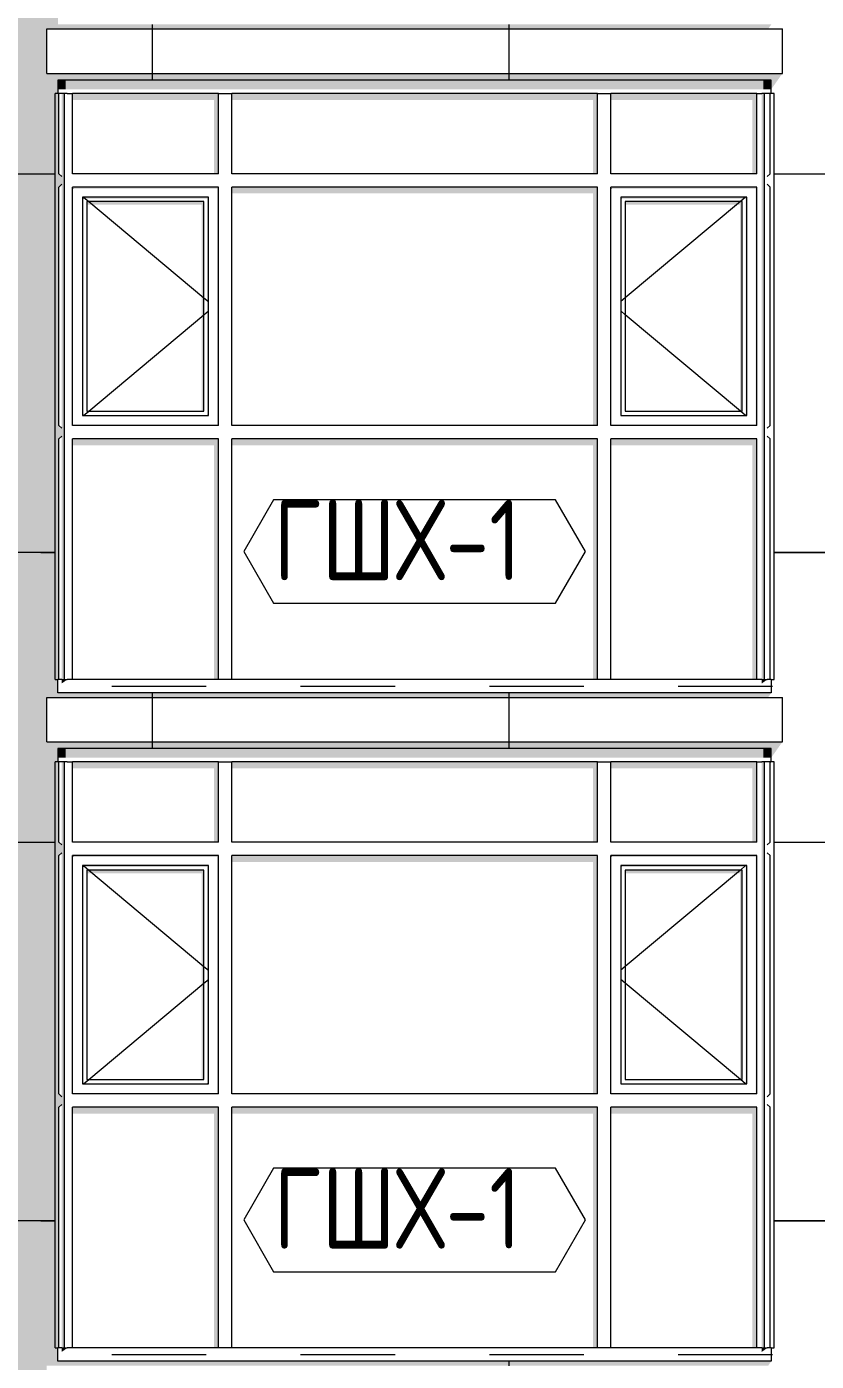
# Model space of a CAD drawing. Header units: millimetres. Extents: x 18162 to 7085488, y 72188 to 247925.
# Drawn here: x 4819150 to 4822692, y 100807 to 106797 of the extents above; entities that cross this region are included whole.
import ezdxf

# ---------------------------------------------------------------- set-up
doc = ezdxf.new("R2010")
doc.units = ezdxf.units.MM
doc.header["$MEASUREMENT"] = 0
doc.linetypes.add('Dashed', pattern=[423.333333, 211.666667, -211.666667])
doc.layers.add('Finish - Wall', color=7, linetype='Continuous')
doc.layers.add('Structural - Bearing', color=7, linetype='Continuous')
doc.styles.add('GENERATED_STYLE_3', font='', dxfattribs={"width": 0.8})
doc.styles.get('GENERATED_STYLE_3').set_extended_font_data('ISOCPEUR MON')

# ---------------------------------------------------------------- blocks, each defined once
blk = doc.blocks.new('*X1798', base_point=(4860813, 82836.7))
at = {"layer": 'Structural - Bearing', "color": 8, "linetype": 'Continuous', "lineweight": 13}
for p, q in [((4819713, 103586.7), (4819713, 103556.7)), ((4821313, 103586.7), (4821313, 103556.7)), ((4818839.5, 103136.7), (4819213, 103136.7)), ((4819213, 103136.7), (4819277.1, 103136.7)), ((4822501.9, 103136.7), (4822913, 103136.7)), ((4819213, 101436.7), (4818839.5, 101436.7)), ((4819277.1, 101436.7), (4819213, 101436.7)), ((4819213, 101436.7), (4819277.1, 101436.7)), ((4822913, 101436.7), (4822501.9, 101436.7)), ((4822501.9, 101436.7), (4822913, 101436.7)), ((4821313, 100806.7), (4821313, 100786.7))]:
    blk.add_line(p, q, dxfattribs=at)
blk = doc.blocks.new('*X1806', base_point=(4860813, 82836.7))
at = {"layer": 'Structural - Bearing', "color": 8, "linetype": 'Continuous', "lineweight": 13}
for p, q in [((4819713, 106586.7), (4819713, 106556.7)), ((4821313, 106586.7), (4821313, 106556.7)), ((4818839.5, 106136.7), (4819213, 106136.7)), ((4819213, 106136.7), (4819277.1, 106136.7)), ((4822501.9, 106136.7), (4822913, 106136.7)), ((4819213, 104436.7), (4818839.5, 104436.7)), ((4819277.1, 104436.7), (4819213, 104436.7)), ((4819213, 104436.7), (4819277.1, 104436.7)), ((4822913, 104436.7), (4822501.9, 104436.7)), ((4822501.9, 104436.7), (4822913, 104436.7)), ((4819713, 103806.7), (4819713, 103786.7)), ((4821313, 103806.7), (4821313, 103786.7))]:
    blk.add_line(p, q, dxfattribs=at)
blk = doc.blocks.new('*X1811', base_point=(4860813, 82836.7))
at = {"layer": 'Structural - Bearing', "color": 7, "linetype": 'Continuous', "lineweight": 9}
for p, q in [((4819713, 103786.7), (4819713, 103586.7)), ((4821313, 103786.7), (4821313, 103586.7))]:
    blk.add_line(p, q, dxfattribs=at)
blk = doc.blocks.new('*X1814', base_point=(4860813, 82836.7))
at = {"layer": 'Structural - Bearing', "color": 7, "linetype": 'Continuous', "lineweight": 9}
for p, q in [((4819713, 106786.7), (4819713, 106586.7)), ((4821313, 106786.7), (4821313, 106586.7))]:
    blk.add_line(p, q, dxfattribs=at)
blk = doc.blocks.new('*X1815', base_point=(4860813, 82836.7))
at = {"layer": 'Structural - Bearing', "color": 8, "linetype": 'Continuous', "lineweight": 13}
for p, q in [((4819713, 106806.7), (4819713, 106786.7)), ((4821313, 106806.7), (4821313, 106786.7))]:
    blk.add_line(p, q, dxfattribs=at)
blk = doc.blocks.new('Label_96_3', base_point=(4820889.5, 101206.7))
at = {"color": 13, "linetype": 'Continuous', "lineweight": 13, "flags": 128}
blk.add_lwpolyline([(4820123.1, 101440.9), (4820257.2, 101208.7), (4821521.8, 101208.7), (4821655.9, 101440.9), (4821521.8, 101673.2), (4820257.2, 101673.2)], close=True, dxfattribs=at)
at = {"color": 13, "lineweight": 13, "insert": (4820257.2, 101672.5), "char_height": 360, "attachment_point": 1, "style": 'GENERATED_STYLE_3'}
blk.add_mtext('\\A1;{\\pql;\\pt0,253000;\\fISOCPEUR MON|b0|i0|c0|p0;\\W0.800000;ГШХ-1\\fISOCPEUR MON|b0|i0|c0|p0;\\W0.800000;\\A1{\\H.66x;\\S^  ;}\\fISOCPEUR MON|b0|i0|c0|p0;\\W0.800000;\\fISOCPEUR MON|b0|i0|c0|p0;\\W0.800000;\\A1{\\H.66x;\\S^  ;}\\fISOCPEUR MON|b0|i0|c0|p0;\\W0.800000; \\fISOCPEUR MON|b0|i0|c0|p0;\\W0.800000;\\fISOCPEUR MON|b0|i0|c0|p0;\\W0.800000;\\fISOCPEUR MON|b0|i0|c0|p0;\\W0.800000;\\fISOCPEUR MON|b0|i0|c0|p0;\\W0.800000;\\fISOCPEUR MON|b0|i0|c0|p0;\\W0.800000;\\fISOCPEUR MON|b0|i0|c0|p0;\\W0.800000;\\fISOCPEUR MON|b0|i0|c0|p0;\\W0.800000;\\fISOCPEUR MON|b0|i0|c0|p0;\\W0.800000;\\fISOCPEUR MON|b0|i0|c0|p0;\\W0.800000;\\fISOCPEUR MON|b0|i0|c0|p0;\\W0.800000;\\fISOCPEUR MON|b0|i0|c0|p0;\\W0.800000;\\fISOCPEUR MON|b0|i0|c0|p0;\\W0.800000;\\fISOCPEUR MON|b0|i0|c0|p0;\\W0.800000;\\fISOCPEUR MON|b0|i0|c0|p0;\\W0.800000;\\fISOCPEUR MON|b0|i0|c0|p0;\\W0.800000;\\fISOCPEUR MON|b0|i0|c0|p0;\\W0.800000;\\fISOCPEUR MON|b0|i0|c0|p0;\\W0.800000;\\fISOCPEUR MON|b0|i0|c0|p0;\\W0.800000;\\fISOCPEUR MON|b0|i0|c0|p0;\\W0.800000;\\fISOCPEUR MON|b0|i0|c0|p0;\\W0.800000;\\fISOCPEUR MON|b0|i0|c0|p0;\\W0.800000;\\fISOCPEUR MON|b0|i0|c0|p0;\\W0.800000;\\fISOCPEUR MON|b0|i0|c0|p0;\\W0.800000;\\fISOCPEUR MON|b0|i0|c0|p0;\\W0.800000;\\fISOCPEUR MON|b0|i0|c0|p0;\\W0.800000;\\fISOCPEUR MON|b0|i0|c0|p0;\\W0.800000;\\fISOCPEUR MON|b0|i0|c0|p0;\\W0.800000;\\fISOCPEUR MON|b0|i0|c0|p0;\\W0.800000;\\fISOCPEUR MON|b0|i0|c0|p0;\\W0.800000;\\fISOCPEUR MON|b0|i0|c0|p0;\\W0.800000;\\fISOCPEUR MON|b0|i0|c0|p0;\\W0.800000;\\fISOCPEUR MON|b0|i0|c0|p0;\\W0.800000;\\fISOCPEUR MON|b0|i0|c0|p0;\\W0.800000;\\fISOCPEUR MON|b0|i0|c0|p0;\\W0.800000;\\fISOCPEUR MON|b0|i0|c0|p0;\\W0.800000;\\fISOCPEUR MON|b0|i0|c0|p0;\\W0.800000;\\fISOCPEUR MON|b0|i0|c0|p0;\\W0.800000;\\fISOCPEUR MON|b0|i0|c0|p0;\\W0.800000;\\fISOCPEUR MON|b0|i0|c0|p0;\\W0.800000;\\fISOCPEUR MON|b0|i0|c0|p0;\\W0.800000;\\fISOCPEUR MON|b0|i0|c0|p0;\\W0.800000;\\fISOCPEUR MON|b0|i0|c0|p0;\\W0.800000;\\fISOCPEUR MON|b0|i0|c0|p0;\\W0.800000;}', dxfattribs=at)
blk = doc.blocks.new('Label_99_3', base_point=(4820889.5, 104206.7))
at = {"color": 13, "linetype": 'Continuous', "lineweight": 13, "flags": 128}
blk.add_lwpolyline([(4820123.1, 104440.9), (4820257.2, 104208.7), (4821521.8, 104208.7), (4821655.9, 104440.9), (4821521.8, 104673.2), (4820257.2, 104673.2)], close=True, dxfattribs=at)
at = {"color": 13, "lineweight": 13, "insert": (4820257.2, 104672.5), "char_height": 360, "attachment_point": 1, "style": 'GENERATED_STYLE_3'}
blk.add_mtext('\\A1;{\\pql;\\pt0,253000;\\fISOCPEUR MON|b0|i0|c0|p0;\\W0.800000;ГШХ-1\\fISOCPEUR MON|b0|i0|c0|p0;\\W0.800000;\\A1{\\H.66x;\\S^  ;}\\fISOCPEUR MON|b0|i0|c0|p0;\\W0.800000;\\fISOCPEUR MON|b0|i0|c0|p0;\\W0.800000;\\A1{\\H.66x;\\S^  ;}\\fISOCPEUR MON|b0|i0|c0|p0;\\W0.800000; \\fISOCPEUR MON|b0|i0|c0|p0;\\W0.800000;\\fISOCPEUR MON|b0|i0|c0|p0;\\W0.800000;\\fISOCPEUR MON|b0|i0|c0|p0;\\W0.800000;\\fISOCPEUR MON|b0|i0|c0|p0;\\W0.800000;\\fISOCPEUR MON|b0|i0|c0|p0;\\W0.800000;\\fISOCPEUR MON|b0|i0|c0|p0;\\W0.800000;\\fISOCPEUR MON|b0|i0|c0|p0;\\W0.800000;\\fISOCPEUR MON|b0|i0|c0|p0;\\W0.800000;\\fISOCPEUR MON|b0|i0|c0|p0;\\W0.800000;\\fISOCPEUR MON|b0|i0|c0|p0;\\W0.800000;\\fISOCPEUR MON|b0|i0|c0|p0;\\W0.800000;\\fISOCPEUR MON|b0|i0|c0|p0;\\W0.800000;\\fISOCPEUR MON|b0|i0|c0|p0;\\W0.800000;\\fISOCPEUR MON|b0|i0|c0|p0;\\W0.800000;\\fISOCPEUR MON|b0|i0|c0|p0;\\W0.800000;\\fISOCPEUR MON|b0|i0|c0|p0;\\W0.800000;\\fISOCPEUR MON|b0|i0|c0|p0;\\W0.800000;\\fISOCPEUR MON|b0|i0|c0|p0;\\W0.800000;\\fISOCPEUR MON|b0|i0|c0|p0;\\W0.800000;\\fISOCPEUR MON|b0|i0|c0|p0;\\W0.800000;\\fISOCPEUR MON|b0|i0|c0|p0;\\W0.800000;\\fISOCPEUR MON|b0|i0|c0|p0;\\W0.800000;\\fISOCPEUR MON|b0|i0|c0|p0;\\W0.800000;\\fISOCPEUR MON|b0|i0|c0|p0;\\W0.800000;\\fISOCPEUR MON|b0|i0|c0|p0;\\W0.800000;\\fISOCPEUR MON|b0|i0|c0|p0;\\W0.800000;\\fISOCPEUR MON|b0|i0|c0|p0;\\W0.800000;\\fISOCPEUR MON|b0|i0|c0|p0;\\W0.800000;\\fISOCPEUR MON|b0|i0|c0|p0;\\W0.800000;\\fISOCPEUR MON|b0|i0|c0|p0;\\W0.800000;\\fISOCPEUR MON|b0|i0|c0|p0;\\W0.800000;\\fISOCPEUR MON|b0|i0|c0|p0;\\W0.800000;\\fISOCPEUR MON|b0|i0|c0|p0;\\W0.800000;\\fISOCPEUR MON|b0|i0|c0|p0;\\W0.800000;\\fISOCPEUR MON|b0|i0|c0|p0;\\W0.800000;\\fISOCPEUR MON|b0|i0|c0|p0;\\W0.800000;\\fISOCPEUR MON|b0|i0|c0|p0;\\W0.800000;\\fISOCPEUR MON|b0|i0|c0|p0;\\W0.800000;\\fISOCPEUR MON|b0|i0|c0|p0;\\W0.800000;\\fISOCPEUR MON|b0|i0|c0|p0;\\W0.800000;\\fISOCPEUR MON|b0|i0|c0|p0;\\W0.800000;\\fISOCPEUR MON|b0|i0|c0|p0;\\W0.800000;\\fISOCPEUR MON|b0|i0|c0|p0;\\W0.800000;}', dxfattribs=at)

msp = doc.modelspace()

# ---------------------------------------------------------------- hatches: boundary and pattern name
at = {"layer": 'Finish - Wall', "linetype": 'Continuous', "lineweight": 0}
for points in [[(4819289.5, 106556.7), (4819289.5, 106516), (4819324.5, 106516), (4819324.5, 106556.7)], [(4819324.5, 106556.7), (4819324.5, 106516), (4820039.5, 106516), (4820039.5, 106556.7)], [(4820039.5, 106516), (4821739.5, 106516), (4821739.5, 106556.7), (4820039.5, 106556.7)], [(4821739.5, 106556.7), (4821739.5, 106516), (4822454.5, 106516), (4822454.5, 106556.7)], [(4822454.5, 106556.7), (4822454.5, 106516), (4822489.5, 106516), (4822489.5, 106556.7)], [(4819277.1, 106496.7), (4819277.1, 106106.7), (4819319.5, 106106.7), (4819319.5, 106496.7), (4819307.1, 106496.7), (4819307.1, 106124.1), (4819294.5, 106136.7), (4819294.5, 106496.7)], [(4819354.5, 106496.7), (4819354.5, 106468.4), (4819989.5, 106468.4), (4819989.5, 106136.7), (4820009.5, 106136.7), (4820009.5, 106496.7)], [(4820069.5, 106468.4), (4821689.5, 106468.4), (4821689.5, 106136.7), (4821709.5, 106136.7), (4821709.5, 106496.7), (4820069.5, 106496.7)], [(4821769.5, 106496.7), (4821769.5, 106468.4), (4822404.5, 106468.4), (4822404.5, 106136.7), (4822424.5, 106136.7), (4822424.5, 106496.7)], [(4822447.1, 106106.7), (4822459.5, 106106.7), (4822459.5, 106496.7), (4822447.1, 106496.7)], [(4822484.5, 106489.6), (4822489.5, 106496.7), (4822484.5, 106496.7)], [(4822447.1, 104976.7), (4822459.5, 104976.7), (4822459.5, 106106.7), (4822447.1, 106106.7)], [(4822484.5, 106136.7), (4822471.9, 106124.1), (4822478.2, 106127.8)], [(4819361.6, 106069.6), (4819354.5, 106076.7), (4819354.5, 106069.6)], [(4819354.5, 106076.7), (4819361.6, 106069.6), (4820002.4, 106069.6), (4820009.5, 106076.7)], [(4819399.5, 106031.7), (4819399.5, 106024.6), (4819406.6, 106024.6)], [(4819399.5, 106031.7), (4819406.6, 106024.6), (4819957.4, 106024.6), (4819964.5, 106031.7)], [(4819964.5, 106031.7), (4819957.4, 106024.6), (4819959.5, 106024.6), (4819959.5, 105056.7), (4819964.5, 105051.7)], [(4820009.5, 106076.7), (4820002.4, 106069.6), (4820004.5, 106069.6), (4820004.5, 105011.7), (4820009.5, 105006.7)], [(4820069.5, 106076.7), (4820069.5, 106048.4), (4821689.5, 106048.4), (4821689.5, 105006.7), (4821709.5, 105006.7), (4821709.5, 106076.7)], [(4821776.6, 106069.6), (4821769.5, 106076.7), (4821769.5, 106069.6)], [(4822424.5, 106076.7), (4821769.5, 106076.7), (4821776.6, 106069.6), (4822417.4, 106069.6)], [(4821814.5, 106031.7), (4821814.5, 106024.6), (4821821.6, 106024.6)], [(4821814.5, 106031.7), (4821821.6, 106024.6), (4822372.4, 106024.6), (4822379.5, 106031.7)], [(4822379.5, 106031.7), (4822372.4, 106024.6), (4822374.5, 106024.6), (4822374.5, 105056.7), (4822379.5, 105051.7)], [(4822424.5, 106076.7), (4822417.4, 106069.6), (4822419.5, 106069.6), (4822419.5, 105011.7), (4822424.5, 105006.7)], [(4819419.5, 106011.7), (4819419.5, 105997.5), (4819934.5, 105997.5), (4819934.5, 105071.7), (4819944.5, 105071.7), (4819944.5, 106011.7)], [(4822359.5, 106011.7), (4821834.5, 106011.7), (4821834.5, 105997.5), (4822349.5, 105997.5), (4822349.5, 105071.7), (4822359.5, 105071.7)], [(4819959.5, 105051.7), (4819964.5, 105051.7), (4819959.5, 105056.7)], [(4820004.5, 105006.7), (4820009.5, 105006.7), (4820004.5, 105011.7)], [(4822374.5, 105051.7), (4822379.5, 105051.7), (4822374.5, 105056.7)], [(4822419.5, 105006.7), (4822424.5, 105006.7), (4822419.5, 105011.7)], [(4822471.9, 104994.1), (4822478.2, 104997.8), (4822484.5, 105006.7)], [(4819277.1, 103866.7), (4819294.5, 103866.7), (4819294.5, 104946.7), (4819307.1, 104959.3), (4819307.1, 103866.7), (4819319.5, 103866.7), (4819319.5, 104976.7), (4819277.1, 104976.7)], [(4819354.5, 104946.7), (4819354.5, 104918.4), (4819989.5, 104918.4), (4819989.5, 103866.7), (4820009.5, 103866.7), (4820009.5, 104946.7)], [(4821709.5, 104946.7), (4820069.5, 104946.7), (4820069.5, 104918.4), (4821689.5, 104918.4), (4821689.5, 103866.7), (4821709.5, 103866.7)], [(4821769.5, 104918.4), (4822404.5, 104918.4), (4822404.5, 103866.7), (4822424.5, 103866.7), (4822424.5, 104946.7), (4821769.5, 104946.7)], [(4822447.1, 103866.7), (4822459.5, 103866.7), (4822459.5, 104976.7), (4822447.1, 104976.7)], [(4819307.1, 103849.1), (4819324.5, 103861.4), (4819324.5, 103866.7), (4819307.1, 103866.7)], [(4819331.9, 103866.7), (4819324.5, 103866.7), (4819324.5, 103861.4)], [(4822447.1, 103849.1), (4822454.5, 103854.4), (4822454.5, 103866.7), (4822447.1, 103866.7)], [(4822471.9, 103866.7), (4822454.5, 103866.7), (4822454.5, 103854.4)], [(4819289.5, 103556.7), (4819289.5, 103516), (4819324.5, 103516), (4819324.5, 103556.7)], [(4819324.5, 103516), (4820039.5, 103516), (4820039.5, 103556.7), (4819324.5, 103556.7)], [(4820039.5, 103556.7), (4820039.5, 103516), (4821739.5, 103516), (4821739.5, 103556.7)], [(4822454.5, 103556.7), (4821739.5, 103556.7), (4821739.5, 103516), (4822454.5, 103516)], [(4822454.5, 103556.7), (4822454.5, 103516), (4822489.5, 103516), (4822489.5, 103556.7)], [(4819277.1, 103496.7), (4819277.1, 103106.7), (4819319.5, 103106.7), (4819319.5, 103496.7), (4819307.1, 103496.7), (4819307.1, 103124.1), (4819294.5, 103136.7), (4819294.5, 103496.7)], [(4819354.5, 103496.7), (4819354.5, 103468.4), (4819989.5, 103468.4), (4819989.5, 103136.7), (4820009.5, 103136.7), (4820009.5, 103496.7)], [(4821709.5, 103496.7), (4820069.5, 103496.7), (4820069.5, 103468.4), (4821689.5, 103468.4), (4821689.5, 103136.7), (4821709.5, 103136.7)], [(4821769.5, 103468.4), (4822404.5, 103468.4), (4822404.5, 103136.7), (4822424.5, 103136.7), (4822424.5, 103496.7), (4821769.5, 103496.7)], [(4822447.1, 103106.7), (4822459.5, 103106.7), (4822459.5, 103496.7), (4822447.1, 103496.7)], [(4822484.5, 103489.6), (4822489.5, 103496.7), (4822484.5, 103496.7)], [(4822447.1, 101976.7), (4822459.5, 101976.7), (4822459.5, 103106.7), (4822447.1, 103106.7)], [(4822471.9, 103124.1), (4822478.2, 103127.8), (4822484.5, 103136.7)], [(4819361.6, 103069.6), (4819354.5, 103076.7), (4819354.5, 103069.6)], [(4820009.5, 103076.7), (4819354.5, 103076.7), (4819361.6, 103069.6), (4820002.4, 103069.6)], [(4819399.5, 103031.7), (4819399.5, 103024.6), (4819406.6, 103024.6)], [(4819399.5, 103031.7), (4819406.6, 103024.6), (4819957.4, 103024.6), (4819964.5, 103031.7)], [(4819964.5, 103031.7), (4819957.4, 103024.6), (4819959.5, 103024.6), (4819959.5, 102056.7), (4819964.5, 102051.7)], [(4820009.5, 103076.7), (4820002.4, 103069.6), (4820004.5, 103069.6), (4820004.5, 102011.7), (4820009.5, 102006.7)], [(4820069.5, 103048.4), (4821689.5, 103048.4), (4821689.5, 102006.7), (4821709.5, 102006.7), (4821709.5, 103076.7), (4820069.5, 103076.7)], [(4821776.6, 103069.6), (4821769.5, 103076.7), (4821769.5, 103069.6)], [(4822424.5, 103076.7), (4821769.5, 103076.7), (4821776.6, 103069.6), (4822417.4, 103069.6)], [(4821814.5, 103031.7), (4821814.5, 103024.6), (4821821.6, 103024.6)], [(4821814.5, 103031.7), (4821821.6, 103024.6), (4822372.4, 103024.6), (4822379.5, 103031.7)], [(4822379.5, 103031.7), (4822372.4, 103024.6), (4822374.5, 103024.6), (4822374.5, 102056.7), (4822379.5, 102051.7)], [(4822417.4, 103069.6), (4822419.5, 103069.6), (4822419.5, 102011.7), (4822424.5, 102006.7), (4822424.5, 103076.7)], [(4819419.5, 102997.5), (4819934.5, 102997.5), (4819934.5, 102071.7), (4819944.5, 102071.7), (4819944.5, 103011.7), (4819419.5, 103011.7)], [(4822359.5, 103011.7), (4821834.5, 103011.7), (4821834.5, 102997.5), (4822349.5, 102997.5), (4822349.5, 102071.7), (4822359.5, 102071.7)], [(4819959.5, 102051.7), (4819964.5, 102051.7), (4819959.5, 102056.7)], [(4820004.5, 102006.7), (4820009.5, 102006.7), (4820004.5, 102011.7)], [(4822374.5, 102051.7), (4822379.5, 102051.7), (4822374.5, 102056.7)], [(4822419.5, 102006.7), (4822424.5, 102006.7), (4822419.5, 102011.7)], [(4819277.1, 101976.7), (4819277.1, 100866.7), (4819294.5, 100866.7), (4819294.5, 101946.7), (4819307.1, 101959.3), (4819307.1, 100866.7), (4819319.5, 100866.7), (4819319.5, 101976.7)], [(4822447.1, 100866.7), (4822459.5, 100866.7), (4822459.5, 101976.7), (4822447.1, 101976.7)], [(4822471.9, 101994.1), (4822478.2, 101997.8), (4822484.5, 102006.7)], [(4819354.5, 101946.7), (4819354.5, 101918.4), (4819989.5, 101918.4), (4819989.5, 100866.7), (4820009.5, 100866.7), (4820009.5, 101946.7)], [(4820069.5, 101918.4), (4821689.5, 101918.4), (4821689.5, 100866.7), (4821709.5, 100866.7), (4821709.5, 101946.7), (4820069.5, 101946.7)], [(4821769.5, 101946.7), (4821769.5, 101918.4), (4822404.5, 101918.4), (4822404.5, 100866.7), (4822424.5, 100866.7), (4822424.5, 101946.7)], [(4819307.1, 100849.1), (4819324.5, 100861.4), (4819324.5, 100866.7), (4819307.1, 100866.7)], [(4819331.9, 100866.7), (4819324.5, 100866.7), (4819324.5, 100861.4)], [(4822447.1, 100849.1), (4822454.5, 100854.4), (4822454.5, 100866.7), (4822447.1, 100866.7)], [(4822471.9, 100866.7), (4822454.5, 100866.7), (4822454.5, 100854.4)]]:
    msp.add_hatch(color=49, dxfattribs=at).paths.add_polyline_path(points)
h = msp.add_hatch(color=49, dxfattribs=at)
h.paths.add_polyline_path([(4819319.5, 106106.7), (4819277.1, 106106.7), (4819277.1, 104976.7), (4819319.5, 104976.7)])
h.paths.add_polyline_path([(4819294.5, 106076.7), (4819307.1, 106089.3), (4819307.1, 104994.1), (4819294.5, 105006.7)], flags=0)
h = msp.add_hatch(color=49, dxfattribs=at)
h.paths.add_polyline_path([(4819277.1, 103106.7), (4819277.1, 101976.7), (4819319.5, 101976.7), (4819319.5, 103106.7)])
h.paths.add_polyline_path([(4819294.5, 103076.7), (4819307.1, 103089.3), (4819307.1, 101994.1), (4819294.5, 102006.7)], flags=0)
at = {"layer": 'Structural - Bearing', "linetype": 'Continuous', "lineweight": 0}
for points in [[(4818007.1, 107256), (4817994.5, 107238.2), (4817994.5, 106736.7), (4819239.5, 106736.7), (4819239.5, 106786.7), (4822475.4, 106786.7), (4822489.5, 106806.7), (4819289.5, 106806.7), (4819289.5, 106866.7), (4819277.1, 106866.7), (4819277.1, 109496.7), (4819289.5, 109496.7), (4819289.5, 109556.7), (4822489.5, 109556.7), (4822489.5, 109516), (4822539.5, 109586.7), (4819239.5, 109586.7), (4819239.5, 109736.7), (4817994.5, 109736.7), (4817994.5, 109168.2), (4818007.1, 109155.6), (4818007.1, 109136.7), (4818839.5, 109136.7), (4818839.5, 107436.7), (4817994.5, 107436.7), (4817994.5, 107298.2), (4818007.1, 107285.6)], [(4817994.5, 106168.2), (4818007.1, 106155.6), (4818007.1, 106136.7), (4818839.5, 106136.7), (4818839.5, 104436.7), (4817994.5, 104436.7), (4817994.5, 104298.2), (4818007.1, 104285.6), (4818007.1, 104256), (4817994.5, 104238.2), (4817994.5, 103736.7), (4819239.5, 103736.7), (4819239.5, 103786.7), (4822475.4, 103786.7), (4822489.5, 103806.7), (4819289.5, 103806.7), (4819289.5, 103866.7), (4819277.1, 103866.7), (4819277.1, 106496.7), (4819289.5, 106496.7), (4819289.5, 106556.7), (4822489.5, 106556.7), (4822489.5, 106516), (4822539.5, 106586.7), (4819239.5, 106586.7), (4819239.5, 106736.7), (4817994.5, 106736.7)], [(4817994.5, 103168.2), (4818007.1, 103155.6), (4818007.1, 103136.7), (4818839.5, 103136.7), (4818839.5, 101436.7), (4817994.5, 101436.7), (4817994.5, 101298.2), (4818007.1, 101285.6), (4818007.1, 101256), (4817994.5, 101238.2), (4817994.5, 100736.7), (4819239.5, 100736.7), (4819239.5, 100786.7), (4822475.4, 100786.7), (4822489.5, 100806.7), (4819289.5, 100806.7), (4819289.5, 100866.7), (4819277.1, 100866.7), (4819277.1, 103496.7), (4819289.5, 103496.7), (4819289.5, 103556.7), (4822489.5, 103556.7), (4822489.5, 103516), (4822539.5, 103586.7), (4819239.5, 103586.7), (4819239.5, 103736.7), (4817994.5, 103736.7)]]:
    msp.add_hatch(color=49, dxfattribs=at).paths.add_polyline_path(points)

# ---------------------------------------------------------------- linework, layer by layer
at = {"color": 8, "linetype": 'Dashed', "lineweight": 13, "ltscale": 2}
for p, q in [((4805138.5, 103836.7), (4846132, 103836.7)), ((4805138.5, 100836.7), (4846132, 100836.7))]:
    msp.add_line(p, q, dxfattribs=at)
at = {"layer": 'Finish - Wall', "color": 7, "linetype": 'Continuous', "lineweight": 9}
for p, q in [((4819289.5, 106556.7), (4819289.5, 106496.7)), ((4819324.5, 106556.7), (4819289.5, 106556.7)), ((4820039.5, 106556.7), (4819324.5, 106556.7)), ((4821739.5, 106556.7), (4820039.5, 106556.7)), ((4822454.5, 106556.7), (4821739.5, 106556.7)), ((4822489.5, 106556.7), (4822454.5, 106556.7)), ((4822489.5, 106496.7), (4822489.5, 106556.7)), ((4819289.5, 106496.7), (4819277.1, 106496.7)), ((4819277.1, 106106.7), (4819277.1, 106496.7)), ((4819294.5, 106496.7), (4819289.5, 106496.7)), ((4819307.1, 106496.7), (4819294.5, 106496.7)), ((4819294.5, 106136.7), (4819294.5, 106496.7)), ((4819319.5, 106496.7), (4819307.1, 106496.7)), ((4819331.9, 106496.7), (4819319.5, 106496.7)), ((4819319.5, 106106.7), (4819319.5, 106496.7)), ((4819331.9, 106496.7), (4819354.5, 106496.7)), ((4820009.5, 106496.7), (4819354.5, 106496.7)), ((4819354.5, 106136.7), (4819354.5, 106496.7)), ((4820009.5, 106496.7), (4820069.5, 106496.7)), ((4820009.5, 106136.7), (4820009.5, 106496.7)), ((4821709.5, 106496.7), (4820069.5, 106496.7)), ((4820069.5, 106136.7), (4820069.5, 106496.7)), ((4821709.5, 106496.7), (4821769.5, 106496.7)), ((4821709.5, 106136.7), (4821709.5, 106496.7)), ((4822424.5, 106496.7), (4821769.5, 106496.7)), ((4821769.5, 106136.7), (4821769.5, 106496.7)), ((4822424.5, 106496.7), (4822447.1, 106496.7)), ((4822424.5, 106136.7), (4822424.5, 106496.7)), ((4822459.5, 106496.7), (4822447.1, 106496.7)), ((4822471.9, 106496.7), (4822459.5, 106496.7)), ((4822459.5, 106106.7), (4822459.5, 106496.7)), ((4822484.5, 106496.7), (4822471.9, 106496.7)), ((4822489.5, 106496.7), (4822484.5, 106496.7)), ((4822484.5, 106136.7), (4822484.5, 106496.7)), ((4822501.9, 106496.7), (4822489.5, 106496.7)), ((4822501.9, 106106.7), (4822501.9, 106496.7)), ((4819277.1, 104976.7), (4819277.1, 106106.7)), ((4819307.1, 106124.1), (4819294.5, 106136.7)), ((4819294.5, 106076.7), (4819307.1, 106089.3)), ((4819319.5, 104976.7), (4819319.5, 106106.7)), ((4820009.5, 106136.7), (4819354.5, 106136.7)), ((4821709.5, 106136.7), (4820069.5, 106136.7)), ((4822424.5, 106136.7), (4821769.5, 106136.7)), ((4822459.5, 104976.7), (4822459.5, 106106.7)), ((4822484.5, 106136.7), (4822471.9, 106124.1)), ((4822471.9, 106089.3), (4822484.5, 106076.7)), ((4822501.9, 104976.7), (4822501.9, 106106.7)), ((4819294.5, 105006.7), (4819294.5, 106076.7)), ((4819354.5, 105006.7), (4819354.5, 106076.7)), ((4820009.5, 106076.7), (4819354.5, 106076.7)), ((4819399.5, 106031.7), (4819399.5, 105051.7)), ((4819964.5, 106031.7), (4819399.5, 106031.7)), ((4819404.4, 106031.7), (4819428.3, 106011.7)), ((4819964.5, 105051.7), (4819964.5, 106031.7)), ((4820009.5, 105006.7), (4820009.5, 106076.7)), ((4820069.5, 105006.7), (4820069.5, 106076.7)), ((4821709.5, 106076.7), (4820069.5, 106076.7)), ((4821709.5, 105006.7), (4821709.5, 106076.7)), ((4821769.5, 105006.7), (4821769.5, 106076.7)), ((4822424.5, 106076.7), (4821769.5, 106076.7)), ((4821814.5, 106031.7), (4821814.5, 105051.7)), ((4822379.5, 106031.7), (4821814.5, 106031.7)), ((4822374.7, 106031.7), (4822350.8, 106011.7)), ((4822379.5, 105051.7), (4822379.5, 106031.7)), ((4822424.5, 105006.7), (4822424.5, 106076.7)), ((4822484.5, 105006.7), (4822484.5, 106076.7)), ((4819944.5, 106011.7), (4819419.5, 106011.7)), ((4819419.5, 106011.7), (4819419.5, 105071.7)), ((4819428.3, 106011.7), (4819944.5, 105579.4)), ((4819944.5, 105071.7), (4819944.5, 106011.7)), ((4822359.5, 106011.7), (4821834.5, 106011.7)), ((4822350.8, 106011.7), (4821834.5, 105579.4)), ((4821834.5, 106011.7), (4821834.5, 105071.7)), ((4822359.5, 105071.7), (4822359.5, 106011.7)), ((4819944.5, 105579.4), (4819964.5, 105562.6)), ((4821834.5, 105579.4), (4821814.5, 105562.6)), ((4819428.3, 105071.7), (4819944.5, 105504)), ((4819944.5, 105504), (4819964.5, 105520.7)), ((4821834.5, 105504), (4821814.5, 105520.7)), ((4822350.8, 105071.7), (4821834.5, 105504)), ((4819404.4, 105051.7), (4819428.3, 105071.7)), ((4819419.5, 105071.7), (4819944.5, 105071.7)), ((4821834.5, 105071.7), (4822359.5, 105071.7)), ((4822374.7, 105051.7), (4822350.8, 105071.7)), ((4819307.1, 104994.1), (4819294.5, 105006.7)), ((4820009.5, 105006.7), (4819354.5, 105006.7)), ((4819399.5, 105051.7), (4819964.5, 105051.7)), ((4821709.5, 105006.7), (4820069.5, 105006.7)), ((4822424.5, 105006.7), (4821769.5, 105006.7)), ((4821814.5, 105051.7), (4822379.5, 105051.7)), ((4822484.5, 105006.7), (4822471.9, 104994.1)), ((4819277.1, 103866.7), (4819277.1, 104976.7)), ((4819294.5, 104946.7), (4819307.1, 104959.3)), ((4819294.5, 103866.7), (4819294.5, 104946.7)), ((4819319.5, 103866.7), (4819319.5, 104976.7)), ((4819354.5, 103866.7), (4819354.5, 104946.7)), ((4820009.5, 104946.7), (4819354.5, 104946.7)), ((4820009.5, 103866.7), (4820009.5, 104946.7)), ((4820069.5, 103866.7), (4820069.5, 104946.7)), ((4821709.5, 104946.7), (4820069.5, 104946.7)), ((4821709.5, 103866.7), (4821709.5, 104946.7)), ((4821769.5, 103866.7), (4821769.5, 104946.7)), ((4822424.5, 104946.7), (4821769.5, 104946.7)), ((4822424.5, 103866.7), (4822424.5, 104946.7)), ((4822459.5, 103866.7), (4822459.5, 104976.7)), ((4822471.9, 104959.3), (4822484.5, 104946.7)), ((4822484.5, 103866.7), (4822484.5, 104946.7)), ((4822501.9, 103866.7), (4822501.9, 104976.7)), ((4819277.1, 103866.7), (4819289.5, 103866.7)), ((4819289.5, 103806.7), (4819289.5, 103866.7)), ((4819294.5, 103866.7), (4819289.5, 103866.7)), ((4819307.1, 103866.7), (4819294.5, 103866.7)), ((4819307.1, 103866.7), (4819319.5, 103866.7)), ((4819319.5, 103866.7), (4819331.9, 103866.7)), ((4819354.5, 103866.7), (4819331.9, 103866.7)), ((4820009.5, 103866.7), (4819354.5, 103866.7)), ((4820069.5, 103866.7), (4820009.5, 103866.7)), ((4821709.5, 103866.7), (4820069.5, 103866.7)), ((4821769.5, 103866.7), (4821709.5, 103866.7)), ((4822424.5, 103866.7), (4821769.5, 103866.7)), ((4822447.1, 103866.7), (4822424.5, 103866.7)), ((4822447.1, 103866.7), (4822459.5, 103866.7)), ((4822459.5, 103866.7), (4822471.9, 103866.7)), ((4822484.5, 103866.7), (4822471.9, 103866.7)), ((4822489.5, 103866.7), (4822484.5, 103866.7)), ((4822489.5, 103866.7), (4822489.5, 103806.7)), ((4822489.5, 103866.7), (4822501.9, 103866.7)), ((4819324.5, 103806.7), (4819289.5, 103806.7)), ((4820039.5, 103806.7), (4819324.5, 103806.7)), ((4821739.5, 103806.7), (4820039.5, 103806.7)), ((4822454.5, 103806.7), (4821739.5, 103806.7)), ((4822489.5, 103806.7), (4822454.5, 103806.7)), ((4819289.5, 103556.7), (4819289.5, 103496.7)), ((4819324.5, 103556.7), (4819289.5, 103556.7)), ((4820039.5, 103556.7), (4819324.5, 103556.7)), ((4821739.5, 103556.7), (4820039.5, 103556.7)), ((4822454.5, 103556.7), (4821739.5, 103556.7)), ((4822489.5, 103556.7), (4822454.5, 103556.7)), ((4822489.5, 103496.7), (4822489.5, 103556.7)), ((4819289.5, 103496.7), (4819277.1, 103496.7)), ((4819277.1, 103106.7), (4819277.1, 103496.7)), ((4819294.5, 103496.7), (4819289.5, 103496.7)), ((4819307.1, 103496.7), (4819294.5, 103496.7)), ((4819294.5, 103136.7), (4819294.5, 103496.7)), ((4819319.5, 103496.7), (4819307.1, 103496.7)), ((4819331.9, 103496.7), (4819319.5, 103496.7)), ((4819319.5, 103106.7), (4819319.5, 103496.7)), ((4819331.9, 103496.7), (4819354.5, 103496.7)), ((4820009.5, 103496.7), (4819354.5, 103496.7)), ((4819354.5, 103136.7), (4819354.5, 103496.7)), ((4820009.5, 103496.7), (4820069.5, 103496.7)), ((4820009.5, 103136.7), (4820009.5, 103496.7)), ((4821709.5, 103496.7), (4820069.5, 103496.7)), ((4820069.5, 103136.7), (4820069.5, 103496.7)), ((4821709.5, 103496.7), (4821769.5, 103496.7)), ((4821709.5, 103136.7), (4821709.5, 103496.7)), ((4822424.5, 103496.7), (4821769.5, 103496.7)), ((4821769.5, 103136.7), (4821769.5, 103496.7)), ((4822424.5, 103496.7), (4822447.1, 103496.7)), ((4822424.5, 103136.7), (4822424.5, 103496.7)), ((4822459.5, 103496.7), (4822447.1, 103496.7)), ((4822471.9, 103496.7), (4822459.5, 103496.7)), ((4822459.5, 103106.7), (4822459.5, 103496.7)), ((4822484.5, 103496.7), (4822471.9, 103496.7)), ((4822489.5, 103496.7), (4822484.5, 103496.7)), ((4822484.5, 103136.7), (4822484.5, 103496.7)), ((4822501.9, 103496.7), (4822489.5, 103496.7)), ((4822501.9, 103106.7), (4822501.9, 103496.7)), ((4819277.1, 101976.7), (4819277.1, 103106.7)), ((4819307.1, 103124.1), (4819294.5, 103136.7)), ((4819294.5, 103076.7), (4819307.1, 103089.3)), ((4819319.5, 101976.7), (4819319.5, 103106.7)), ((4820009.5, 103136.7), (4819354.5, 103136.7)), ((4821709.5, 103136.7), (4820069.5, 103136.7)), ((4822424.5, 103136.7), (4821769.5, 103136.7)), ((4822459.5, 101976.7), (4822459.5, 103106.7)), ((4822484.5, 103136.7), (4822471.9, 103124.1)), ((4822471.9, 103089.3), (4822484.5, 103076.7)), ((4822501.9, 101976.7), (4822501.9, 103106.7)), ((4819294.5, 102006.7), (4819294.5, 103076.7)), ((4819354.5, 102006.7), (4819354.5, 103076.7)), ((4820009.5, 103076.7), (4819354.5, 103076.7)), ((4819399.5, 103031.7), (4819399.5, 102051.7)), ((4819964.5, 103031.7), (4819399.5, 103031.7)), ((4819404.4, 103031.7), (4819428.3, 103011.7)), ((4819964.5, 102051.7), (4819964.5, 103031.7)), ((4820009.5, 102006.7), (4820009.5, 103076.7)), ((4820069.5, 102006.7), (4820069.5, 103076.7)), ((4821709.5, 103076.7), (4820069.5, 103076.7)), ((4821709.5, 102006.7), (4821709.5, 103076.7)), ((4821769.5, 102006.7), (4821769.5, 103076.7)), ((4822424.5, 103076.7), (4821769.5, 103076.7)), ((4821814.5, 103031.7), (4821814.5, 102051.7)), ((4822379.5, 103031.7), (4821814.5, 103031.7)), ((4822374.7, 103031.7), (4822350.8, 103011.7)), ((4822379.5, 102051.7), (4822379.5, 103031.7)), ((4822424.5, 102006.7), (4822424.5, 103076.7)), ((4822484.5, 102006.7), (4822484.5, 103076.7)), ((4819944.5, 103011.7), (4819419.5, 103011.7)), ((4819419.5, 103011.7), (4819419.5, 102071.7)), ((4819428.3, 103011.7), (4819944.5, 102579.4)), ((4819944.5, 102071.7), (4819944.5, 103011.7)), ((4822359.5, 103011.7), (4821834.5, 103011.7)), ((4822350.8, 103011.7), (4821834.5, 102579.4)), ((4821834.5, 103011.7), (4821834.5, 102071.7)), ((4822359.5, 102071.7), (4822359.5, 103011.7)), ((4819944.5, 102579.4), (4819964.5, 102562.6)), ((4821834.5, 102579.4), (4821814.5, 102562.6)), ((4819428.3, 102071.7), (4819944.5, 102504)), ((4819944.5, 102504), (4819964.5, 102520.7)), ((4821834.5, 102504), (4821814.5, 102520.7)), ((4822350.8, 102071.7), (4821834.5, 102504)), ((4819404.4, 102051.7), (4819428.3, 102071.7)), ((4819419.5, 102071.7), (4819944.5, 102071.7)), ((4821834.5, 102071.7), (4822359.5, 102071.7)), ((4822374.7, 102051.7), (4822350.8, 102071.7)), ((4819399.5, 102051.7), (4819964.5, 102051.7)), ((4821814.5, 102051.7), (4822379.5, 102051.7)), ((4819277.1, 100866.7), (4819277.1, 101976.7)), ((4819307.1, 101994.1), (4819294.5, 102006.7)), ((4819294.5, 101946.7), (4819307.1, 101959.3)), ((4819319.5, 100866.7), (4819319.5, 101976.7)), ((4820009.5, 102006.7), (4819354.5, 102006.7)), ((4821709.5, 102006.7), (4820069.5, 102006.7)), ((4822424.5, 102006.7), (4821769.5, 102006.7)), ((4822459.5, 100866.7), (4822459.5, 101976.7)), ((4822484.5, 102006.7), (4822471.9, 101994.1)), ((4822471.9, 101959.3), (4822484.5, 101946.7)), ((4822501.9, 100866.7), (4822501.9, 101976.7)), ((4819294.5, 100866.7), (4819294.5, 101946.7)), ((4819354.5, 100866.7), (4819354.5, 101946.7)), ((4820009.5, 101946.7), (4819354.5, 101946.7)), ((4820009.5, 100866.7), (4820009.5, 101946.7)), ((4820069.5, 100866.7), (4820069.5, 101946.7)), ((4821709.5, 101946.7), (4820069.5, 101946.7)), ((4821709.5, 100866.7), (4821709.5, 101946.7)), ((4821769.5, 100866.7), (4821769.5, 101946.7)), ((4822424.5, 101946.7), (4821769.5, 101946.7)), ((4822424.5, 100866.7), (4822424.5, 101946.7)), ((4822484.5, 100866.7), (4822484.5, 101946.7)), ((4819277.1, 100866.7), (4819289.5, 100866.7)), ((4819289.5, 100806.7), (4819289.5, 100866.7)), ((4819294.5, 100866.7), (4819289.5, 100866.7)), ((4819307.1, 100866.7), (4819294.5, 100866.7)), ((4819307.1, 100866.7), (4819319.5, 100866.7)), ((4819319.5, 100866.7), (4819331.9, 100866.7)), ((4819354.5, 100866.7), (4819331.9, 100866.7)), ((4820009.5, 100866.7), (4819354.5, 100866.7)), ((4820069.5, 100866.7), (4820009.5, 100866.7)), ((4821709.5, 100866.7), (4820069.5, 100866.7)), ((4821769.5, 100866.7), (4821709.5, 100866.7)), ((4822424.5, 100866.7), (4821769.5, 100866.7)), ((4822447.1, 100866.7), (4822424.5, 100866.7)), ((4822447.1, 100866.7), (4822459.5, 100866.7)), ((4822459.5, 100866.7), (4822471.9, 100866.7)), ((4822484.5, 100866.7), (4822471.9, 100866.7)), ((4822489.5, 100866.7), (4822484.5, 100866.7)), ((4822489.5, 100866.7), (4822489.5, 100806.7)), ((4822489.5, 100866.7), (4822501.9, 100866.7)), ((4819324.5, 100806.7), (4819289.5, 100806.7)), ((4820039.5, 100806.7), (4819324.5, 100806.7)), ((4821739.5, 100806.7), (4820039.5, 100806.7)), ((4822454.5, 100806.7), (4821739.5, 100806.7)), ((4822489.5, 100806.7), (4822454.5, 100806.7))]:
    msp.add_line(p, q, dxfattribs=at)
at = {"layer": 'Structural - Bearing', "color": 7, "linetype": 'Continuous', "lineweight": 13}
for p, q in [((4819239.5, 106586.7), (4819239.5, 106786.7)), ((4819239.5, 106786.7), (4822539.5, 106786.7)), ((4822539.5, 106586.7), (4822539.5, 106786.7)), ((4819239.5, 106586.7), (4822539.5, 106586.7)), ((4819239.5, 103586.7), (4819239.5, 103786.7)), ((4819239.5, 103786.7), (4822539.5, 103786.7)), ((4822539.5, 103586.7), (4822539.5, 103786.7)), ((4819239.5, 103586.7), (4822539.5, 103586.7))]:
    msp.add_line(p, q, dxfattribs=at)

# ---------------------------------------------------------------- block references
at = {"color": 12, "linetype": 'Continuous', "lineweight": 13}
for name, p in [('Label_99_3', (4820889.5, 104206.7)), ('Label_96_3', (4820889.5, 101206.7))]:
    msp.add_blockref(name, p, dxfattribs=at)
at = {"layer": 'Structural - Bearing', "lineweight": 0}
for name in ['*X1815', '*X1814', '*X1806', '*X1811', '*X1798']:
    msp.add_blockref(name, (4860813, 82836.7), dxfattribs=at)

doc.saveas('drawing.dxf')
